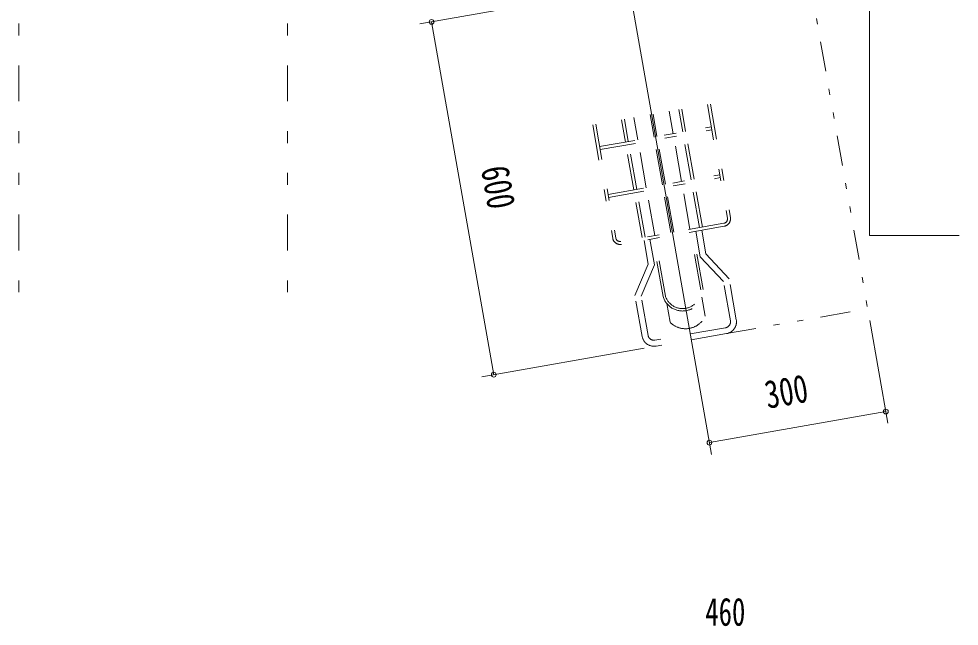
# Model space of a CAD drawing. Units: millimetres, scale not verified. Extents: x -5740 to 5740, y -4020 to 4020.
# Drawn here: x -1261 to 314, y 92 to 1109 of the extents above; entities that cross this region are included whole.
import ezdxf
from ezdxf.enums import TextEntityAlignment as Align

# ---------------------------------------------------------------- set-up
doc = ezdxf.new("R2010")
doc.units = ezdxf.units.MM
doc.header["$LTSCALE"] = 10
doc.linetypes.add('USER5', pattern=[16, 5, -3, 1, -3, 1, -3])
doc.linetypes.add('USER6', pattern=[25, 6, -5, 2, -5, 2, -5])
for name, color, linetype, lineweight in [('0-2_2ラック-03BODL', 7, 'Continuous', 18), ('0-3_2ラック-5下レル', 7, 'Continuous', 18), ('0-A_2ラック-D上自転車１', 4, 'USER6', 18), ('0-B_2ラック-F寸法', 3, 'Continuous', 18)]:
    doc.layers.add(name, color=color, linetype=linetype, lineweight=lineweight)
doc.styles.add('ＭＳ ゴシック', font='')
doc.styles.get('ＭＳ ゴシック').set_extended_font_data('MS Gothic')

msp = doc.modelspace()

# ---------------------------------------------------------------- linework, layer by layer
at = {"layer": '0-2_2ラック-03BODL', "color": 2, "linetype": 'USER6'}
for p, q in [((-1261.49, 3281.48), (-1261.49, 616.67)), ((-811.49, 3281.48), (-811.49, 616.67))]:
    msp.add_line(p, q, dxfattribs=at)
at = {"layer": '0-2_2ラック-03BODL'}
for p, q in [((163.51, 746.67), (163.51, 3181.48)), ((313.51, 746.67), (163.51, 746.67))]:
    msp.add_line(p, q, dxfattribs=at)
at = {"layer": '0-3_2ラック-5下レル', "color": 2, "linetype": 'USER5'}
for p in [(-113, 2173.81), (-76.07, 582.25)]:
    msp.add_line(p, (160.28, 623.93), dxfattribs=at)
at = {"layer": '0-A_2ラック-D上自転車１'}
for p, q in [((-108.19, 965.95), (-74.65, 775.76)), ((-103.26, 966.82), (-69.73, 776.63)), ((-197.58, 911.47), (-204.2, 949.02)), ((-192.66, 912.34), (-199.28, 949.89)), ((-165.58, 917.12), (-172.2, 954.66)), ((-149.57, 919.94), (-156.2, 957.48)), ((-144.65, 920.81), (-151.27, 958.35)), ((-300.22, 932.09), (-266.69, 741.9)), ((-295.3, 932.96), (-261.76, 742.76)), ((-245.59, 903.01), (-252.21, 940.55)), ((-240.67, 903.88), (-247.29, 941.42)), ((-224.67, 906.7), (-231.29, 944.24)), ((-288.68, 895.41), (-101.57, 928.4)), ((-287.81, 890.49), (-100.7, 923.48)), ((-135.47, 839.92), (-148.71, 915.01)), ((-130.54, 840.79), (-143.78, 915.88)), ((-231.48, 822.99), (-244.73, 898.08)), ((-226.56, 823.86), (-239.8, 898.95)), ((-210.56, 826.68), (-223.8, 901.77)), ((-183.48, 831.46), (-196.72, 906.55)), ((-178.55, 832.33), (-191.79, 907.42)), ((-151.47, 837.1), (-164.71, 912.19)), ((-274.57, 815.39), (-87.46, 848.39)), ((-273.7, 810.47), (-86.59, 843.46)), ((-121.36, 759.91), (-134.6, 835)), ((-116.43, 760.77), (-129.67, 835.87)), ((-196.45, 746.67), (-209.69, 821.76)), ((-169.37, 751.44), (-182.61, 826.53)), ((-164.44, 752.31), (-177.68, 827.4)), ((-137.36, 757.08), (-150.6, 832.18)), ((-217.38, 742.98), (-230.62, 818.07)), ((-212.45, 743.84), (-225.69, 818.94)), ((-80.73, 767.07), (-253.07, 736.68)), ((-79.87, 762.14), (-252.21, 731.76)), ((-182.44, 644.21), (-199.52, 741.05)), ((-178.53, 645.03), (-195.58, 741.74)), ((-119.44, 655.45), (-136.49, 752.16)), ((-115.48, 656.02), (-132.55, 752.85)), ((-120.1, 711.02), (-127.63, 753.72)), ((-110.76, 715.67), (-117.78, 755.46)), ((-207.28, 698.65), (-214.29, 738.44)), ((-196.91, 697.47), (-204.44, 740.18)), ((-120.1, 711.02), (-81.28, 669.4)), ((-110.76, 715.67), (-71.95, 674.05)), ((-207.28, 698.65), (-229.52, 646.27)), ((-196.91, 697.47), (-219.16, 645.09)), ((-69.69, 603.68), (-81.28, 669.4)), ((-59.85, 605.42), (-71.95, 674.05)), ((-217.42, 577.64), (-229.52, 646.27)), ((-207.57, 579.37), (-219.16, 645.09)), ((-170.8, 601.21), (-176.38, 632.87)), ((-111.71, 611.63), (-117.3, 643.29)), ((-77.81, 592.1), (-195.98, 571.26)), ((-76.07, 582.25), (-194.25, 561.41))]:
    msp.add_line(p, q, dxfattribs=at)
for centre, radius, start, end in [((-82.04, 774.45), 7.5, 280, 10), ((-82.04, 774.45), 12.5, 280, 10), ((-254.38, 744.07), 12.5, 190, 280), ((-254.38, 744.07), 7.5, 190, 280), ((-149.72, 654.42), 34.28, 197.32401, 2.67599), ((-149.72, 654.42), 30.28, 197.54919, 2.45081), ((-144.88, 626.96), 36.54, 224.81581, 335.18419), ((-79.54, 601.95), 10, 280, 10), ((-79.54, 601.95), 20, 280, 10), ((-197.72, 581.11), 20, 190, 280), ((-197.72, 581.11), 10, 190, 280)]:
    msp.add_arc(centre, radius, start, end, dxfattribs=at)
at = {"layer": '0-B_2ラック-F寸法'}
for p, q in [((-101.32, 379.93), (-244.66, 1192.86)), ((-589.92, 1100.9), (-318.13, 1148.82)), ((-570.23, 1104.37), (-466.04, 513.49)), ((194.12, 432.02), (163.76, 604.23)), ((-485.73, 510.02), (-213.94, 557.94)), ((-104.79, 399.63), (190.65, 451.72))]:
    msp.add_line(p, q, dxfattribs=at)
for centre, start, end in [((-570.23, 1104.37), 0, 180), ((-570.23, 1104.37), 180, 0), ((-466.04, 513.49), 0, 180), ((-466.04, 513.49), 180, 0), ((190.65, 451.72), 0, 180), ((190.65, 451.72), 180, 0), ((-104.79, 399.63), 0, 180), ((-104.79, 399.63), 180, 0)]:
    msp.add_arc(centre, 4, start, end, dxfattribs=at)

# ---------------------------------------------------------------- texts
at = {"layer": '0-B_2ラック-F寸法', "color": 7, "style": 'ＭＳ ゴシック', "width": 0.75}
for s, rotation, p in [('600', 280, (-501.3, 856.31)), ('300', 10, (-4.9, 442.42))]:
    msp.add_text(s, height=46.89, rotation=rotation, dxfattribs=at).set_placement(p, align=Align.BOTTOM_LEFT)
at = {"layer": '0-B_2ラック-F寸法', "color": 7, "style": 'ＭＳ ゴシック', "width": 0.7}
msp.add_text('460', height=46.89, dxfattribs=at).set_placement((-111.66, 78.96), align=Align.BOTTOM_LEFT)

doc.saveas('drawing.dxf')
